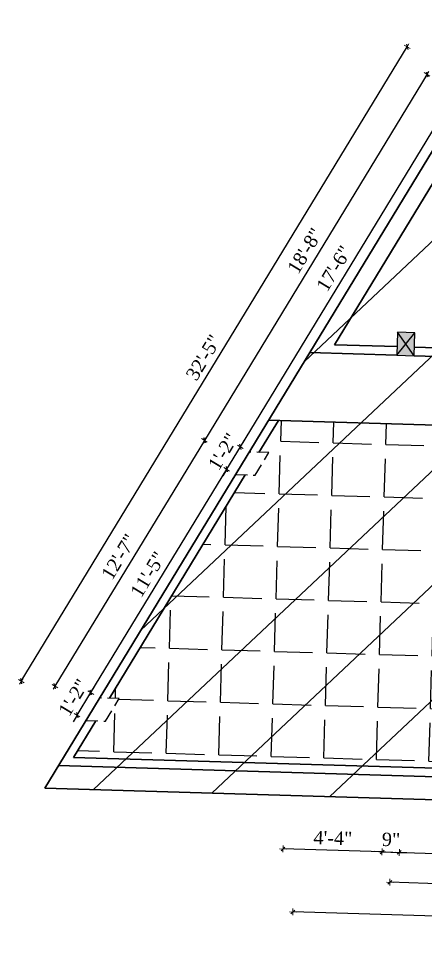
# Model space of a CAD drawing. Header units: inches. Extents: x 4069 to 291496, y -47643 to 12535.
# Drawn here: x 131821.2 to 132034.3, y -20849.1 to -20365.9 of the extents above; entities that cross this region are included whole.
import ezdxf

# ---------------------------------------------------------------- set-up
doc = ezdxf.new("R2010")
doc.units = ezdxf.units.IN
doc.header["$LTSCALE"] = 5
doc.header["$MEASUREMENT"] = 0
doc.linetypes.add('HIDDEN', pattern=[0.375, 0.25, -0.125])
doc.layers.add('A-WALL', color=7, linetype='Continuous', lineweight=9)
doc.layers.add('Dimension', color=7, linetype='Continuous', lineweight=18)
doc.layers.add('dim line', color=7, linetype='Continuous', lineweight=15, true_color=0xfab2b2)
doc.layers.add('WALL', color=7, linetype='Continuous')
doc.styles.add('ordinary', font='times.ttf')
doc.dimstyles.new('Copy of 96', dxfattribs={"dimtxt": 7, "dimasz": 4, "dimexe": 0.5, "dimexo": 0.5, "dimgap": 3, "dimtad": 1, "dimdec": 1, "dimzin": 11, "dimdsep": 46, "dimlunit": 4, "dimtxsty": 'ordinary', "dimblk": 'OBLIQUE', "dimcen": 0.09, "dimse1": 1, "dimse2": 1, "dimclrt": 6, "dimazin": 0, "dimtfac": 1, "dimtdec": 1, "dimtix": 1, "dimtmove": 2, "dimatfit": 3, "dimldrblk": 'leader', "dimfxl": 0.5, "dimfxlon": 1, "dimtolj": 1, "dimtzin": 0, "dimarcsym": 0})

# ---------------------------------------------------------------- blocks, each defined once
blk = doc.blocks.new('oblique')
at = {"color": 0, "lineweight": -2}
blk.add_line((0.25, 0.25), (-0.25, -0.25), dxfattribs=at)
at = {"layer": 'dim line', "lineweight": 9}
for p, q in [((-0.4375, 0), (0.4375, 0)), ((0, 0.4375), (0, -0.4375))]:
    blk.add_line(p, q, dxfattribs=at)
blk = doc.blocks.new('*D3465')
at = {"layer": 'A-WALL', "color": 0, "lineweight": -2, "ltscale": 50, "transparency": 16777216}
blk.add_line((132164.84, -20822.54), (132015.56, -20818.09), dxfattribs=at)
at = {"layer": 'Defpoints', "color": 0, "ltscale": 50, "transparency": 16777216}
for p in [(132023.79, -20542.28), (132173.08, -20546.74), (132015.56, -20818.09)]:
    blk.add_point(p, dxfattribs=at)
at = {"layer": 'A-WALL', "color": 0, "lineweight": -2, "ltscale": 50, "transparency": 16777216, "xscale": 4, "yscale": 4, "zscale": 4}
for p, rotation in [((132015.56, -20818.09), 178.2899854285072), ((132164.84, -20822.54), 358.2899854285071)]:
    blk.add_blockref('oblique', p, dxfattribs=dict(at, rotation=rotation))
at = {"layer": 'A-WALL', "color": 6, "ltscale": 50, "transparency": 16777216, "insert": (132090.4, -20813.76), "char_height": 7, "attachment_point": 5, "rotation": 358.29, "style": 'ordinary'}
blk.add_mtext('\\A1;12\'-5"', dxfattribs=at)
blk = doc.blocks.new('_OBLIQUE')
at = {"color": 0, "linetype": 'ByBlock'}
blk.add_line((-0.5, -0.5), (0.5, 0.5), dxfattribs=at)
blk = doc.blocks.new('leader')
at = {"layer": 'Dimension'}
for p, q in [((0, -4.33), (0, 4.33)), ((-4.42, 0), (4.42, 0))]:
    blk.add_line(p, q, dxfattribs=at)
blk = doc.blocks.new('*D3466')
at = {"layer": 'A-WALL', "color": 0, "lineweight": -2, "ltscale": 50, "transparency": 16777216}
blk.add_line((132425.16, -20847.35), (131964.86, -20833.61), dxfattribs=at)
at = {"layer": 'Defpoints', "color": 0, "ltscale": 50, "transparency": 16777216}
for p in [(131973.61, -20540.78), (132433.9, -20554.53), (131964.86, -20833.61)]:
    blk.add_point(p, dxfattribs=at)
at = {"layer": 'A-WALL', "color": 0, "lineweight": -2, "ltscale": 50, "transparency": 16777216, "xscale": 4, "yscale": 4, "zscale": 4}
for p, rotation in [((131964.86, -20833.61), 178.2899854285072), ((132425.16, -20847.35), 358.2899854285071)]:
    blk.add_blockref('oblique', p, dxfattribs=dict(at, rotation=rotation))
at = {"layer": 'A-WALL', "color": 6, "ltscale": 50, "transparency": 16777216, "insert": (132195.21, -20833.92), "char_height": 7, "attachment_point": 5, "rotation": 358.29, "style": 'ordinary'}
blk.add_mtext('\\A1;38\'-5"', dxfattribs=at)
blk = doc.blocks.new('*D3467')
at = {"layer": 'A-WALL', "color": 0, "lineweight": -2, "ltscale": 50, "transparency": 16777216}
for p, q in [((131859.12, -20718.81), (131861.2, -20715.39)), ((131851.95, -20730.6), (131859.12, -20718.81)), ((131851.95, -20730.6), (131849.87, -20734.02))]:
    blk.add_line(p, q, dxfattribs=at)
at = {"layer": 'Defpoints', "color": 0, "ltscale": 50, "transparency": 16777216}
for p in [(131859.12, -20718.81), (131863.68, -20721.58), (131856.52, -20733.38)]:
    blk.add_point(p, dxfattribs=at)
at = {"layer": 'A-WALL', "color": 0, "lineweight": -2, "ltscale": 50, "transparency": 16777216, "xscale": 4, "yscale": 4, "zscale": 4}
for p, rotation in [((131859.12, -20718.81), 238.7014709228844), ((131851.95, -20730.6), 58.70147092288436)]:
    blk.add_blockref('oblique', p, dxfattribs=dict(at, rotation=rotation))
at = {"layer": 'A-WALL', "color": 6, "ltscale": 50, "transparency": 16777216, "insert": (131849.98, -20721.33), "char_height": 7, "attachment_point": 5, "rotation": 58.7015, "style": 'ordinary'}
blk.add_mtext('\\A1;1\'-2"', dxfattribs=at)
blk = doc.blocks.new('*D3468')
at = {"layer": 'A-WALL', "color": 0, "lineweight": -2, "ltscale": 50, "transparency": 16777216}
blk.add_line((131859.12, -20718.81), (131930.21, -20601.88), dxfattribs=at)
at = {"layer": 'Defpoints', "color": 0, "ltscale": 50, "transparency": 16777216}
for p in [(131930.21, -20601.88), (131934.78, -20604.65), (131863.68, -20721.58)]:
    blk.add_point(p, dxfattribs=at)
at = {"layer": 'A-WALL', "color": 0, "lineweight": -2, "ltscale": 50, "transparency": 16777216, "xscale": 4, "yscale": 4, "zscale": 4}
for p, rotation in [((131930.21, -20601.88), 58.70147092310951), ((131859.12, -20718.81), 238.7014709231095)]:
    blk.add_blockref('oblique', p, dxfattribs=dict(at, rotation=rotation))
at = {"layer": 'A-WALL', "color": 6, "ltscale": 50, "transparency": 16777216, "insert": (131889.06, -20656.94), "char_height": 7, "attachment_point": 5, "rotation": 58.7015, "style": 'ordinary'}
blk.add_mtext('\\A1;11\'-5"', dxfattribs=at)
blk = doc.blocks.new('*D3469')
at = {"layer": 'A-WALL', "color": 0, "lineweight": -2, "ltscale": 50, "transparency": 16777216}
for p, q in [((131937.38, -20590.09), (131939.46, -20586.67)), ((131930.21, -20601.88), (131937.38, -20590.09)), ((131930.21, -20601.88), (131928.13, -20605.3))]:
    blk.add_line(p, q, dxfattribs=at)
at = {"layer": 'Defpoints', "color": 0, "ltscale": 50, "transparency": 16777216}
for p in [(131937.38, -20590.09), (131941.94, -20592.86), (131934.78, -20604.65)]:
    blk.add_point(p, dxfattribs=at)
at = {"layer": 'A-WALL', "color": 0, "lineweight": -2, "ltscale": 50, "transparency": 16777216, "xscale": 4, "yscale": 4, "zscale": 4}
for p, rotation in [((131937.38, -20590.09), 238.7014709231095), ((131930.21, -20601.88), 58.70147092310954)]:
    blk.add_blockref('oblique', p, dxfattribs=dict(at, rotation=rotation))
at = {"layer": 'A-WALL', "color": 6, "ltscale": 50, "transparency": 16777216, "insert": (131928.24, -20592.61), "char_height": 7, "attachment_point": 5, "rotation": 58.7015, "style": 'ordinary'}
blk.add_mtext('\\A1;1\'-2"', dxfattribs=at)
blk = doc.blocks.new('*D3470')
at = {"layer": 'A-WALL', "color": 0, "lineweight": -2, "ltscale": 50, "transparency": 16777216}
blk.add_line((131937.38, -20590.09), (132046.7, -20410.27), dxfattribs=at)
at = {"layer": 'Defpoints', "color": 0, "ltscale": 50, "transparency": 16777216}
for p in [(132046.7, -20410.27), (132051.27, -20413.05), (131941.94, -20592.86)]:
    blk.add_point(p, dxfattribs=at)
at = {"layer": 'A-WALL', "color": 0, "lineweight": -2, "ltscale": 50, "transparency": 16777216, "xscale": 4, "yscale": 4, "zscale": 4}
for p, rotation in [((132046.7, -20410.27), 58.70147092310951), ((131937.38, -20590.09), 238.7014709231095)]:
    blk.add_blockref('oblique', p, dxfattribs=dict(at, rotation=rotation))
at = {"layer": 'A-WALL', "color": 6, "ltscale": 50, "transparency": 16777216, "insert": (131986.43, -20496.77), "char_height": 7, "attachment_point": 5, "rotation": 58.7015, "style": 'ordinary'}
blk.add_mtext('\\A1;17\'-6"', dxfattribs=at)
blk = doc.blocks.new('*D3472')
at = {"layer": 'A-WALL', "color": 0, "lineweight": -2, "ltscale": 50, "transparency": 16777216}
blk.add_line((132035.07, -20395.12), (131918.58, -20586.73), dxfattribs=at)
at = {"layer": 'Defpoints', "color": 0, "ltscale": 50, "transparency": 16777216}
for p in [(132054.85, -20407.15), (131918.58, -20586.73), (131938.36, -20598.76)]:
    blk.add_point(p, dxfattribs=at)
at = {"layer": 'A-WALL', "color": 0, "lineweight": -2, "ltscale": 50, "transparency": 16777216, "xscale": 4, "yscale": 4, "zscale": 4}
for p, rotation in [((132035.07, -20395.12), 58.70147092277564), ((131918.58, -20586.73), 238.7014709227756)]:
    blk.add_blockref('oblique', p, dxfattribs=dict(at, rotation=rotation))
at = {"layer": 'A-WALL', "color": 6, "ltscale": 50, "transparency": 16777216, "insert": (131971.22, -20487.52), "char_height": 7, "attachment_point": 5, "rotation": 58.7015, "style": 'ordinary'}
blk.add_mtext('\\A1;18\'-8"', dxfattribs=at)
blk = doc.blocks.new('*D3473')
at = {"layer": 'A-WALL', "color": 0, "lineweight": -2, "ltscale": 50, "transparency": 16777216}
blk.add_line((131918.58, -20586.73), (131840.32, -20715.45), dxfattribs=at)
at = {"layer": 'Defpoints', "color": 0, "ltscale": 50, "transparency": 16777216}
for p in [(131938.36, -20598.76), (131840.32, -20715.45), (131860.1, -20727.48)]:
    blk.add_point(p, dxfattribs=at)
at = {"layer": 'A-WALL', "color": 0, "lineweight": -2, "ltscale": 50, "transparency": 16777216, "xscale": 4, "yscale": 4, "zscale": 4}
for p, rotation in [((131918.58, -20586.73), 58.70147092310954), ((131840.32, -20715.45), 238.7014709231096)]:
    blk.add_blockref('oblique', p, dxfattribs=dict(at, rotation=rotation))
at = {"layer": 'A-WALL', "color": 6, "ltscale": 50, "transparency": 16777216, "insert": (131873.83, -20647.68), "char_height": 7, "attachment_point": 5, "rotation": 58.7015, "style": 'ordinary'}
blk.add_mtext('\\A1;12\'-7"', dxfattribs=at)
blk = doc.blocks.new('*D3474')
at = {"layer": 'A-WALL', "color": 0, "lineweight": -2, "ltscale": 50, "transparency": 16777216}
blk.add_line((131822.74, -20712.84), (132024.66, -20380.72), dxfattribs=at)
at = {"layer": 'Defpoints', "color": 0, "ltscale": 50, "transparency": 16777216}
for p in [(132024.66, -20380.72), (132058.44, -20401.25), (131856.52, -20733.38)]:
    blk.add_point(p, dxfattribs=at)
at = {"layer": 'A-WALL', "color": 0, "lineweight": -2, "ltscale": 50, "transparency": 16777216, "xscale": 4, "yscale": 4, "zscale": 4}
for p, rotation in [((132024.66, -20380.72), 58.70147092277679), ((131822.74, -20712.84), 238.7014709227768)]:
    blk.add_blockref('oblique', p, dxfattribs=dict(at, rotation=rotation))
at = {"layer": 'A-WALL', "color": 6, "ltscale": 50, "transparency": 16777216, "insert": (131918.1, -20543.37), "char_height": 7, "attachment_point": 5, "rotation": 58.7015, "style": 'ordinary'}
blk.add_mtext('\\A1;32\'-5"', dxfattribs=at)
blk = doc.blocks.new('*D3486')
at = {"layer": 'A-WALL', "color": 0, "lineweight": -2, "ltscale": 50, "transparency": 16777216}
for p, q in [((132011.53, -20802.16), (132007.53, -20802.04)), ((132011.53, -20802.16), (132020.53, -20802.43)), ((132020.53, -20802.43), (132024.53, -20802.55))]:
    blk.add_line(p, q, dxfattribs=at)
at = {"layer": 'Defpoints', "color": 0, "ltscale": 50, "transparency": 16777216}
for p in [(132019.29, -20542.15), (132028.29, -20542.42), (132020.53, -20802.43)]:
    blk.add_point(p, dxfattribs=at)
at = {"layer": 'A-WALL', "color": 0, "lineweight": -2, "ltscale": 50, "transparency": 16777216, "xscale": 4, "yscale": 4, "zscale": 4}
for p, rotation in [((132011.53, -20802.16), 358.2899854285071), ((132020.53, -20802.43), 178.2899854285072)]:
    blk.add_blockref('oblique', p, dxfattribs=dict(at, rotation=rotation))
at = {"layer": 'A-WALL', "color": 6, "ltscale": 50, "transparency": 16777216, "insert": (132016.23, -20795.73), "char_height": 7, "attachment_point": 5, "rotation": 358.29, "style": 'ordinary'}
blk.add_mtext('\\A1;9"', dxfattribs=at)
blk = doc.blocks.new('*D3521')
at = {"layer": 'A-WALL', "color": 0, "lineweight": -2, "ltscale": 50, "transparency": 16777216}
blk.add_line((132011.53, -20802.16), (132160.82, -20806.62), dxfattribs=at)
at = {"layer": 'Defpoints', "color": 0, "ltscale": 50, "transparency": 16777216}
for p in [(132019.29, -20542.15), (132168.58, -20546.61), (132160.82, -20806.62)]:
    blk.add_point(p, dxfattribs=at)
at = {"layer": 'A-WALL', "color": 0, "lineweight": -2, "ltscale": 50, "transparency": 16777216, "xscale": 4, "yscale": 4, "zscale": 4}
for p, rotation in [((132011.53, -20802.16), 178.2899854285072), ((132160.82, -20806.62), 358.2899854285071)]:
    blk.add_blockref('oblique', p, dxfattribs=dict(at, rotation=rotation))
at = {"layer": 'A-WALL', "color": 6, "ltscale": 50, "transparency": 16777216, "insert": (132086.37, -20797.83), "char_height": 7, "attachment_point": 5, "rotation": 358.29, "style": 'ordinary'}
blk.add_mtext('\\A1;12\'-5"', dxfattribs=at)
blk = doc.blocks.new('*D3487')
at = {"layer": 'A-WALL', "color": 0, "lineweight": -2, "ltscale": 50, "transparency": 16777216}
blk.add_line((132011.53, -20802.16), (131959.67, -20800.61), dxfattribs=at)
at = {"layer": 'Defpoints', "color": 0, "ltscale": 50, "transparency": 16777216}
for p in [(131967.43, -20540.66), (132019.29, -20542.15), (131959.67, -20800.61)]:
    blk.add_point(p, dxfattribs=at)
at = {"layer": 'A-WALL', "color": 0, "lineweight": -2, "ltscale": 50, "transparency": 16777216, "xscale": 4, "yscale": 4, "zscale": 4}
for p, rotation in [((131959.67, -20800.61), 178.2899854285072), ((132011.53, -20802.16), 358.2899854285071)]:
    blk.add_blockref('oblique', p, dxfattribs=dict(at, rotation=rotation))
at = {"layer": 'A-WALL', "color": 6, "ltscale": 50, "transparency": 16777216, "insert": (131985.79, -20794.89), "char_height": 7, "attachment_point": 5, "rotation": 358.29, "style": 'ordinary'}
blk.add_mtext('\\A1;4\'-4"', dxfattribs=at)

msp = doc.modelspace()

# ---------------------------------------------------------------- hatches: boundary and pattern name
at = {"layer": 'WALL', "linetype": 'ByBlock', "ltscale": 5, "true_color": 0xf8991e}
h = msp.add_hatch(dxfattribs=at)
h.set_pattern_fill('ANSI31', color=30, scale=350, angle=-1.7100146)
h.set_pattern_definition([(43.29, (124572.424, -17236.95), (-29.99899, 31.8453), [])])
h.paths.add_polyline_path([(131835.00906, -20768.75004), (132079.94389, -20365.87972), (132438.23225, -20376.57615), (132428.4074, -20786.46551)])
h = msp.add_hatch(color=30, dxfattribs=at)
h.dxf.hatch_style = 1
h.paths.add_polyline_path([(132023.9714, -20536.28533), (132019.29436, -20542.14838), (132028.29035, -20542.41695)])
h.paths.add_polyline_path([(132028.29035, -20542.41695), (132028.64844, -20530.42229), (132023.9714, -20536.28533)])
h.paths.add_polyline_path([(132023.9714, -20536.28533), (132028.64844, -20530.42229), (132019.65245, -20530.15372)])
h.paths.add_polyline_path([(132019.65245, -20530.15372), (132019.29436, -20542.14838), (132023.9714, -20536.28533)])
h = msp.add_hatch(dxfattribs=at)
h.set_pattern_fill('ANGLE', color=30, scale=100, angle=-1.7100146)
h.set_pattern_definition([(358.28999, (119122.112, -19268.626), (0.820626, 27.487753), [20, -7.5]), (88.28999, (119122.112, -19268.626), (-27.487753, 0.820626), [20, -7.5])])
h.paths.add_polyline_path([(132424.30026, -20769.83554), (132424.76227, -20750.34064), (132420.26419, -20750.20636), (132420.54851, -20738.2095), (132425.04659, -20738.34379), (132426.47947, -20677.88313), (132391.96978, -20677.88313), (132394.06789, -20589.353), (131957.27238, -20576.3128), (131947.11655, -20593.01718), (131952.28907, -20593.1716), (131945.12025, -20604.96293), (131939.94772, -20604.8085), (131868.85688, -20721.73916), (131874.02941, -20721.89358), (131866.86058, -20733.68491), (131861.68806, -20733.53049), (131850.03872, -20752.69139)])
h.paths.add_polyline_path([(132145.03328, -20655.83253), (132198.62061, -20657.4327), (132197.90672, -20681.33967), (132144.31939, -20679.7395)], flags=16)

# ---------------------------------------------------------------- linework, layer by layer
at = {"color": 1, "ltscale": 5}
for p, q in [((132019.29436, -20542.14838), (132028.64844, -20530.42229)), ((132028.29035, -20542.41695), (132019.65245, -20530.15372))]:
    msp.add_line(p, q, dxfattribs=at)
at = {"layer": 'A-WALL', "lineweight": 30}
for p, q in [((131835.00906, -20768.75004), (132079.94389, -20365.87972)), ((131986.63969, -20536.67149), (132068.78247, -20401.56254)), ((132019.42864, -20537.65038), (131986.63969, -20536.67149)), ((132019.29436, -20542.14838), (131973.60633, -20540.7844)), ((132028.42463, -20537.91895), (132073.08041, -20539.25212)), ((132028.29035, -20542.41695), (132072.94613, -20543.75011)), ((131947.11655, -20593.01718), (131957.27238, -20576.3128)), ((132428.55318, -20590.38253), (131952.09986, -20576.15838)), ((131868.85688, -20721.73916), (131939.94772, -20604.8085)), ((131850.03872, -20752.69139), (131861.68806, -20733.53049)), ((131850.03872, -20752.69139), (132424.30026, -20769.83554)), ((131842.17789, -20756.95872), (132428.69172, -20774.46865)), ((131835.00906, -20768.75004), (132428.4074, -20786.46551))]:
    msp.add_line(p, q, dxfattribs=at)
at = {"layer": 'WALL', "color": 2, "linetype": 'ByBlock', "ltscale": 5}
msp.add_lwpolyline([(132019.29436, -20542.14838), (132028.29035, -20542.41695), (132028.64844, -20530.42229), (132019.65245, -20530.15372)], close=True, dxfattribs=at)
at = {"layer": 'WALL', "color": 2, "linetype": 'HIDDEN', "ltscale": 5}
for points in [[(131934.7752, -20604.65408), (131945.12025, -20604.96293), (131952.28907, -20593.1716), (131941.94402, -20592.86276)], [(131856.51553, -20733.37606), (131866.86058, -20733.68491), (131874.02941, -20721.89358), (131863.68436, -20721.58474)]]:
    msp.add_lwpolyline(points, close=True, dxfattribs=at)

# ---------------------------------------------------------------- dimensions: what is measured, and where the dimension line sits
at = {"layer": 'A-WALL', "ltscale": 50}
for p1, p2, distance, picture, middle in [((131856.51553, -20733.37606), (132058.43742, -20401.2537), 39.52759, '*D3474', (131918.09543, -20543.37221)), ((132054.85301, -20407.14936), (131938.35961, -20598.75842), -23.15088, '*D3472', (131971.21871, -20487.51888)), ((131856.51553, -20733.37606), (131863.68436, -20721.58474), 5.34192, '*D3467', (131849.98135, -20721.32856))]:
    dim = msp.add_aligned_dim(p1=p1, p2=p2, distance=distance, dimstyle='Copy of 96', override={"dimdec": 0, "dimblk": 'oblique', "dimtdec": 0, "dimarcsym": 1}, dxfattribs=at)
    dim.commit()
    dim.dimension.update_dxf_attribs({"geometry": picture, "text_midpoint": middle})
for base, p1, p2, angle, picture, middle in [((132046.70407, -20410.26991), (131941.94402, -20592.86276), (132051.2686, -20413.04502), 238.7014709, '*D3470', (131986.42734, -20496.76534)), ((131959.66859, -20800.61104), (132019.29436, -20542.14838), (131967.42918, -20540.66174), 358.2899854, '*D3487', (131985.79422, -20794.88811)), ((131964.86434, -20833.60665), (132433.90421, -20554.52624), (131973.60633, -20540.7844), 358.2899854, '*D3466', (132195.20906, -20833.91994)), ((132020.52792, -20802.42795), (132019.29436, -20542.14838), (132028.29035, -20542.41695), 358.2899854, '*D3486', (132016.226, -20795.72594)), ((132160.81676, -20806.61617), (132019.29436, -20542.14838), (132168.57919, -20546.60516), 358.2899854, '*D3521', (132086.37011, -20797.83013)), ((132015.55841, -20818.08729), (132173.07719, -20546.73945), (132023.79235, -20542.28266), 358.2899854, '*D3465', (132090.3966, -20813.75805)), ((131937.3795, -20590.08764), (131934.7752, -20604.65408), (131941.94402, -20592.86276), 238.7014709, '*D3469', (131928.24102, -20592.60657)), ((131840.31816, -20715.45358), (131938.35961, -20598.75842), (131860.09995, -20727.4804), 58.7014709, '*D3473', (131873.83355, -20647.67916)), ((131930.21068, -20601.87897), (131863.68436, -20721.58474), (131934.7752, -20604.65408), 238.7014709, '*D3468', (131889.05944, -20656.9361))]:
    dim = msp.add_linear_dim(base=base, p1=p1, p2=p2, angle=angle, dimstyle='Copy of 96', override={"dimdec": 0, "dimblk": 'oblique', "dimtdec": 0, "dimarcsym": 1}, dxfattribs=at)
    dim.commit()
    dim.dimension.update_dxf_attribs({"geometry": picture, "text_midpoint": middle})

doc.saveas('drawing.dxf')
